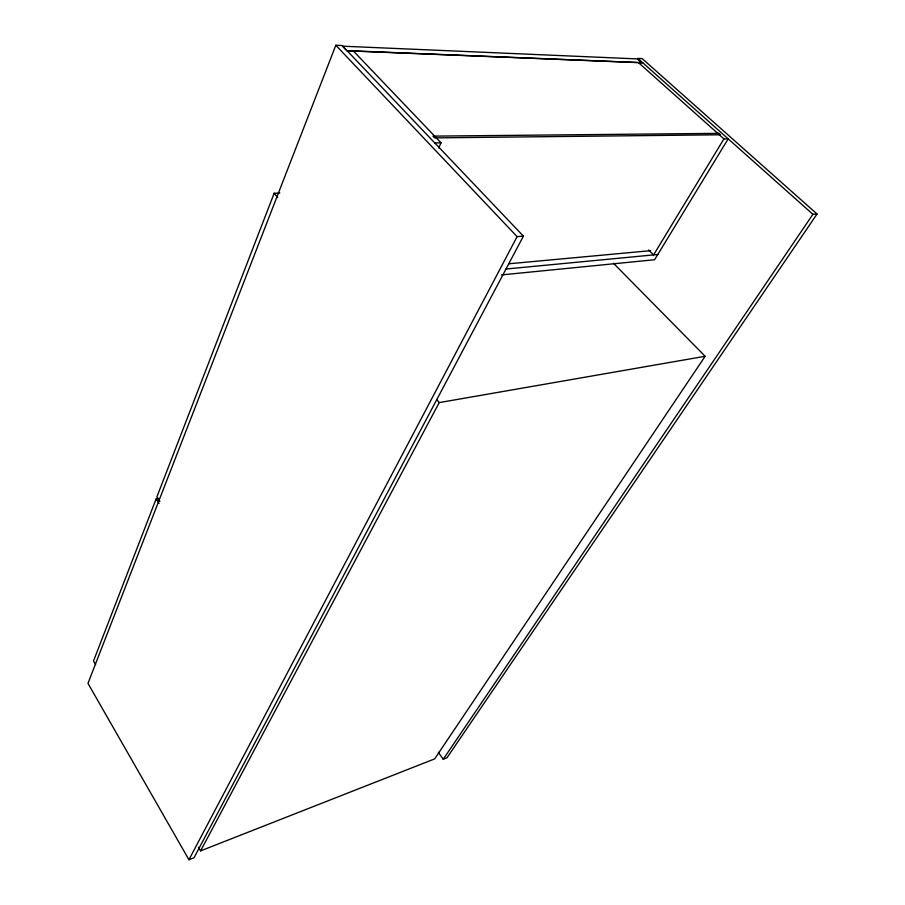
<?xml version="1.0" encoding="UTF-8"?>
<svg xmlns="http://www.w3.org/2000/svg" width="905" height="905" viewBox="0 0 905 905"><rect width="100%" height="100%" fill="white"/><g stroke="black" fill="none" stroke-linecap="round" stroke-linejoin="round"><path stroke-width="1.36" d="M158.68 498.406L156.113 498.915L93.498 661.023L95.568 664.587M279.815 193.025L274.158 193.263L156.882 496.924L159.857 501.461M335.834 45.25L87.966 683.377L188.941 859.75L194.009 857.748L523.407 236.148L342.147 45.522L335.834 45.25L517.106 236.624L523.407 236.148M438.676 147.979L441.052 142.843L353.425 51.053M188.941 859.75L517.106 236.624M198.478 847.216L200.605 850.881L439.219 402.601L705.142 356.276L613.454 263.242M501.54 274.916L654.609 259.724L728.174 138.85L723.932 138.906L653.591 254.905L648.614 249.984M705.142 356.276L434.672 758.888L200.605 850.881M443.224 759.238L812.905 214.315L817.034 214.01L447.013 757.734L443.224 759.238L438.348 752.315M505.952 269.034L657.788 254.497M508.757 263.796L650.537 250.685M434.773 142.933L441.052 142.843M347.158 50.793L642.788 62.796M817.034 214.01L642.154 58.587L637.855 58.395L812.905 214.315M638.478 62.615L723.932 138.906M274.158 193.263L277.733 197.55M436.527 399.365L439.219 402.601M156.113 498.915L159.076 503.44M718.853 133.352L432.975 136.135L434.638 137.888L720.459 134.788L718.853 133.352M641.385 62.637L346.717 50.657L342.452 46.178L637.199 58.904L641.385 62.637"/></g></svg>
